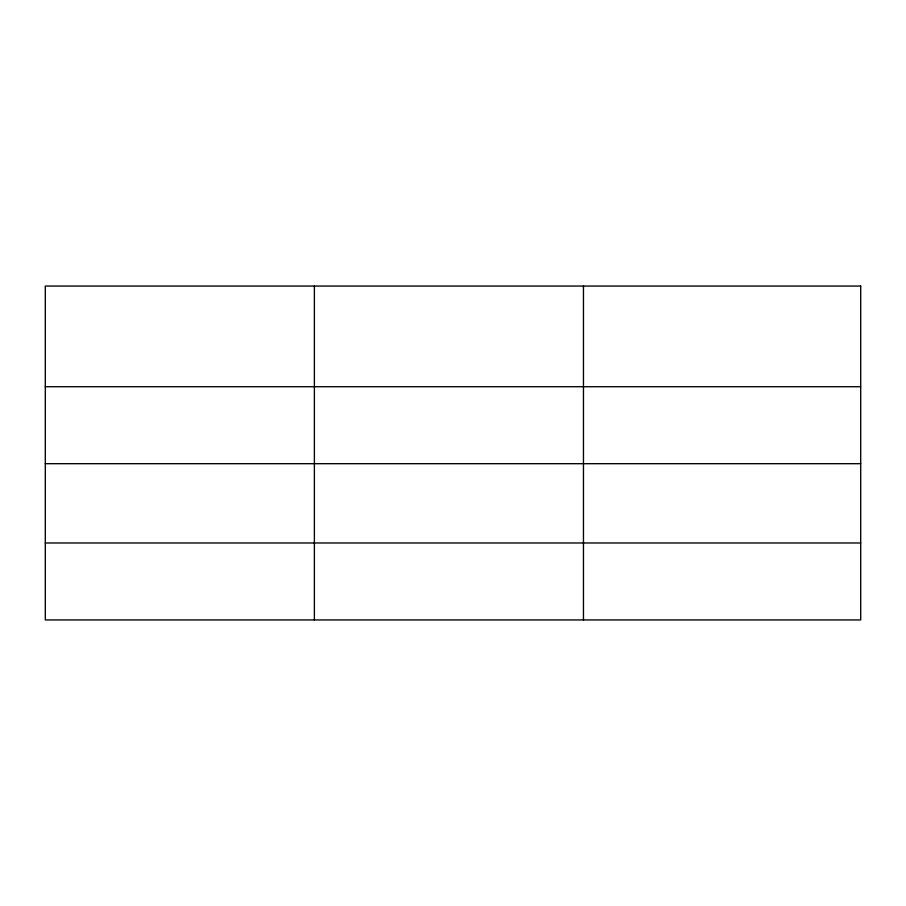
<?xml version="1.0" encoding="UTF-8"?>
<svg xmlns="http://www.w3.org/2000/svg" width="906" height="906" viewBox="0 0 906 906"><rect width="100%" height="100%" fill="white"/><g stroke="black" fill="none" stroke-linecap="round" stroke-linejoin="round"><path stroke-width="1.36" d="M45.3 386.726L860.7 386.726M45.3 463.691L860.7 463.691M45.3 542.977L860.7 542.977M583.464 286.058L583.464 619.942M314.382 286.058L314.382 619.942M860.7 286.058L45.3 286.058L45.3 619.942L860.7 619.942L860.7 286.058"/></g></svg>
